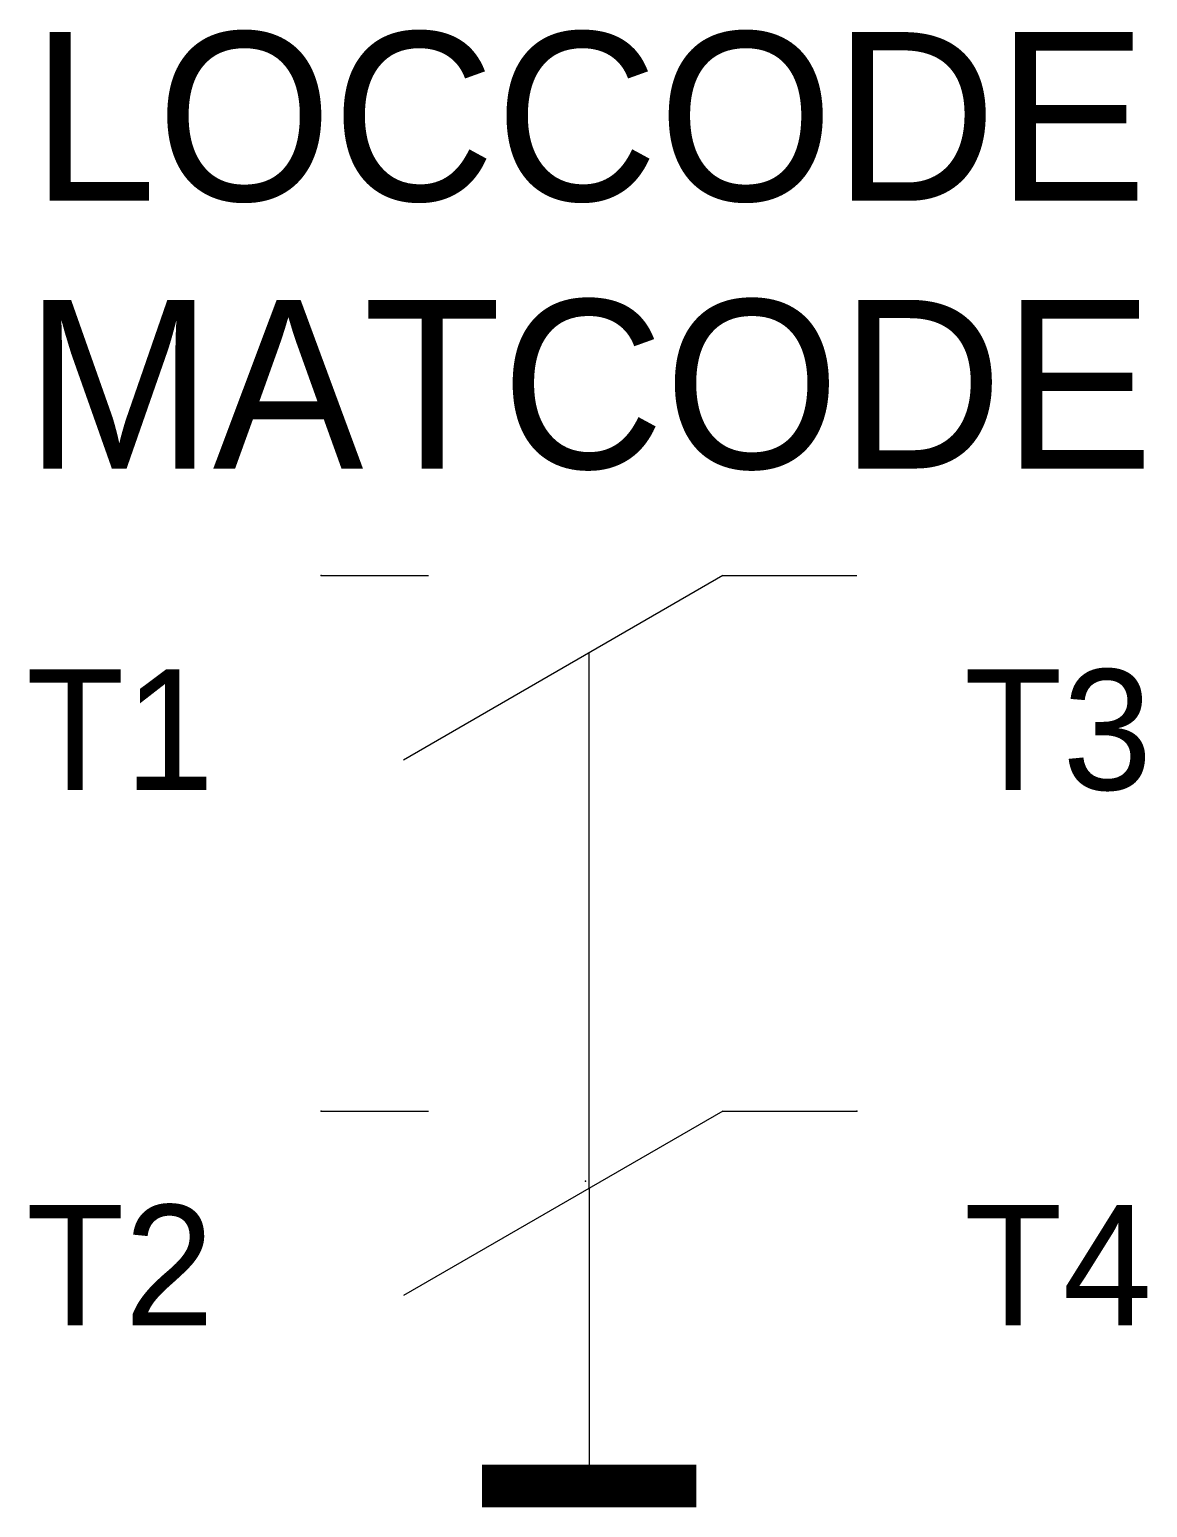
# Model space of a CAD drawing. Extents: x -10.4 to 10.4, y -7.4 to 20.2.
import ezdxf
from ezdxf.enums import TextEntityAlignment as Align

# ---------------------------------------------------------------- set-up
doc = ezdxf.new("R2010")
doc.units = 0
doc.linetypes.add('DASHED', pattern=[0])
doc.layers.get('0').update_dxf_attribs({"linetype": 'CONTINUOUS'})
for name, color, linetype in [('A', 7, 'CONTINUOUS'), ('C', 6, 'CONTINUOUS'), ('T2', 1, 'CONTINUOUS')]:
    doc.layers.add(name, color=color, linetype=linetype)

msp = doc.modelspace()

# ---------------------------------------------------------------- linework, layer by layer
at = {"color": 0}
for p, q in [((-5, 10), (-3, 10)), ((2.5, 10), (-3.464, 6.556)), ((2.5, 10), (5, 10)), ((-5, 0), (-3, 0)), ((2.5, 0), (-3.464, -3.444)), ((2.5, 0), (5, 0))]:
    msp.add_line(p, q, dxfattribs=at)
at = {"color": 0, "linetype": 'DASHED'}
msp.add_line((0, -1.44), (0, 8.56), dxfattribs=at)
at = {"color": 0, "linetype": 'CONTINUOUS'}
msp.add_line((0, -1.443), (0, -7), dxfattribs=at)
at = {"color": 0, "linetype": 'CONTINUOUS', "const_width": 0.8}
msp.add_lwpolyline([(2, -7), (-2, -7)], dxfattribs=at)
at = {"layer": 'A', "color": 0, "linetype": 'DASHED'}
msp.add_point((-0.067, -1.306), dxfattribs=at)
at = {"layer": 'C', "color": 0}
msp.add_point((-5, 10), dxfattribs=at)
at = {"layer": 'C', "color": 0, "linetype": 'DASHED'}
for p in [(-5, 0), (5, 0)]:
    msp.add_point(p, dxfattribs=at)

# ---------------------------------------------------------------- texts
at = {"color": 0, "linetype": 'CONTINUOUS'}
for tag, p in [('LOCCODE', (0, 17)), ('MATCODE', (0, 12))]:
    msp.add_attdef(tag, text='', height=3.15, dxfattribs=at).set_placement(p, align=Align.CENTER)
at = {"layer": 'T2', "color": 0, "linetype": 'CONTINUOUS'}
for tag, p in [('T3', (7, 6)), ('T4', (7, -4))]:
    msp.add_attdef(tag, p, '', height=2.25, dxfattribs=at)
for tag, p in [('T1', (-7, 6)), ('T2', (-7, -4))]:
    msp.add_attdef(tag, text='', height=2.25, dxfattribs=at).set_placement(p, align=Align.RIGHT)

doc.saveas('drawing.dxf')
